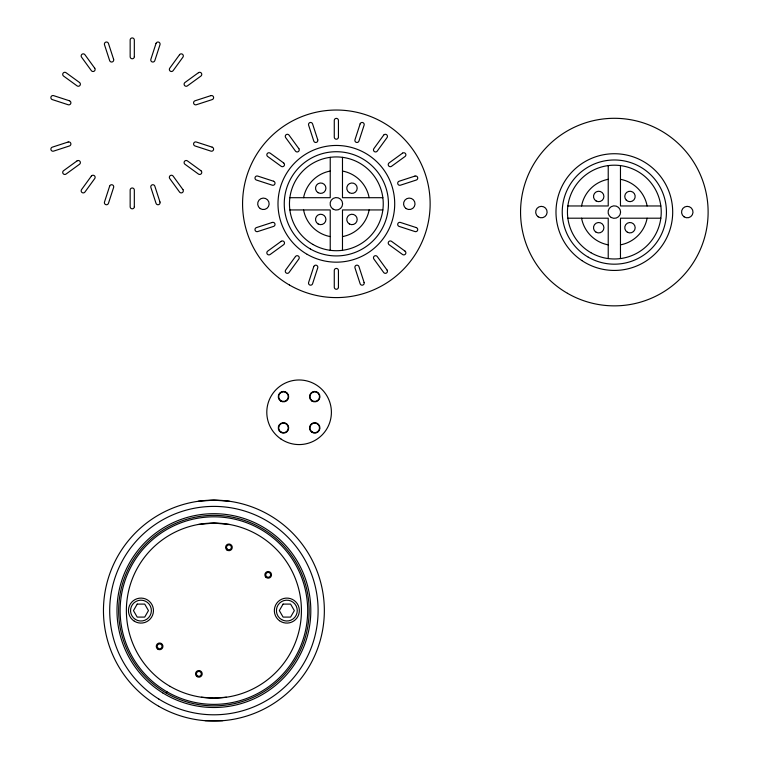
<?xml version="1.0" encoding="UTF-8"?>
<svg xmlns="http://www.w3.org/2000/svg" width="759" height="759" viewBox="0 0 759 759"><rect width="100%" height="100%" fill="white"/><g stroke="black" fill="none" stroke-linecap="round" stroke-linejoin="round"><path stroke-width="1.14" d="M303.591 197.701L303.657 197.312A33.349 33.349 0 0 1 329.852 171.117L330.231 171.05M581.574 205.964L581.641 205.575A33.349 33.349 0 0 1 607.836 179.38L608.225 179.314M369.121 209.939L368.703 211.894A33.349 33.349 0 0 1 344.434 236.172L342.48 236.58M647.104 218.203L646.687 220.157A33.349 33.349 0 0 1 622.418 244.436L620.464 244.844M198.27 524.497L213.905 523.065L229.531 524.497M198.27 501.272L213.905 500.143L229.531 501.272M226.4 697.217L213.905 698.128L201.401 697.217M222.757 720.661L205.044 720.661M289.872 197.701L330.231 197.701L330.231 157.331M382.849 197.701L342.48 197.701L342.48 157.331M567.855 205.964L608.225 205.964L608.225 165.595M660.833 205.964L620.464 205.964L620.464 165.595M289.872 209.939L330.231 209.939L330.231 250.309M382.849 209.939L342.48 209.939L342.48 250.309M567.855 218.203L608.225 218.203L608.225 258.572M660.833 218.203L620.464 218.203L620.464 258.572M620.464 179.314L620.843 179.38A33.349 33.349 0 0 1 647.048 205.575L647.104 205.964M342.48 171.05L342.859 171.117A33.349 33.349 0 0 1 369.064 197.312L369.121 197.701M608.225 244.834L606.261 244.426A33.349 33.349 0 0 1 581.992 220.157L581.584 218.203M330.231 236.571L328.277 236.172A33.349 33.349 0 0 1 304.008 211.903L303.6 209.939M109.647 186.164L104.495 202.017A2.087 2.087 0 0 0 105.833 204.645A2.087 2.087 0 0 0 108.461 203.308L113.613 187.445A2.087 2.087 0 0 0 112.275 184.826A2.087 2.087 0 0 0 109.647 186.164M156.022 43.453L150.87 59.306A2.087 2.087 0 0 0 152.208 61.934A2.087 2.087 0 0 0 154.827 60.597L159.978 44.743A2.087 2.087 0 0 0 158.64 42.115A2.087 2.087 0 0 0 156.022 43.453M313.771 266.599L308.619 282.452A2.087 2.087 0 0 0 309.957 285.08A2.087 2.087 0 0 0 312.575 283.743L317.727 267.889A2.087 2.087 0 0 0 316.389 265.261A2.087 2.087 0 0 0 313.771 266.599M360.136 123.897L354.984 139.751A2.087 2.087 0 0 0 356.322 142.379A2.087 2.087 0 0 0 358.95 141.041L364.102 125.178A2.087 2.087 0 0 0 362.764 122.56A2.087 2.087 0 0 0 360.136 123.897M137.208 604.098L133.461 610.597L137.208 617.095L144.713 617.095L148.46 610.597L144.713 604.098L137.208 604.098M283.088 604.098L279.34 610.597L283.088 617.095L290.593 617.095L294.34 610.597L290.593 604.098L283.088 604.098M91.355 176.107L81.555 189.598A2.087 2.087 0 0 0 82.019 192.501A2.087 2.087 0 0 0 84.932 192.046L94.733 178.555A2.087 2.087 0 0 0 94.268 175.642A2.087 2.087 0 0 0 91.355 176.107M179.551 54.714L169.75 68.206A2.087 2.087 0 0 0 170.215 71.109A2.087 2.087 0 0 0 173.128 70.653L182.928 57.162A2.087 2.087 0 0 0 182.464 54.25A2.087 2.087 0 0 0 179.551 54.714M295.469 256.542L285.669 270.033A2.087 2.087 0 0 0 286.134 272.946A2.087 2.087 0 0 0 289.046 272.481L298.847 258.999A2.087 2.087 0 0 0 298.382 256.087A2.087 2.087 0 0 0 295.469 256.542M383.665 135.149L373.864 148.641A2.087 2.087 0 0 0 374.329 151.553A2.087 2.087 0 0 0 377.242 151.088L387.043 137.607A2.087 2.087 0 0 0 386.578 134.694A2.087 2.087 0 0 0 383.665 135.149M77.067 160.889L63.576 170.69A2.087 2.087 0 0 0 63.111 173.602A2.087 2.087 0 0 0 66.024 174.067L79.515 164.267A2.087 2.087 0 0 0 79.97 161.354A2.087 2.087 0 0 0 77.067 160.889M198.46 72.693L184.968 82.494A2.087 2.087 0 0 0 184.503 85.406A2.087 2.087 0 0 0 187.416 85.871L200.907 76.071A2.087 2.087 0 0 0 201.363 73.158A2.087 2.087 0 0 0 198.46 72.693M281.181 241.334L267.69 251.134A2.087 2.087 0 0 0 267.234 254.037A2.087 2.087 0 0 0 270.138 254.502L283.629 244.702A2.087 2.087 0 0 0 284.094 241.789A2.087 2.087 0 0 0 281.181 241.334M402.574 153.138L389.082 162.929A2.087 2.087 0 0 0 388.627 165.841A2.087 2.087 0 0 0 391.53 166.306L405.021 156.506A2.087 2.087 0 0 0 405.486 153.593A2.087 2.087 0 0 0 402.574 153.138M68.168 142.009L52.314 147.161A2.087 2.087 0 0 0 50.976 149.779A2.087 2.087 0 0 0 53.604 151.117L69.458 145.965A2.087 2.087 0 0 0 70.796 143.347A2.087 2.087 0 0 0 68.168 142.009M210.879 95.634L195.025 100.786A2.087 2.087 0 0 0 193.687 103.414A2.087 2.087 0 0 0 196.306 104.751L212.169 99.6A2.087 2.087 0 0 0 213.507 96.972A2.087 2.087 0 0 0 210.879 95.634M272.291 222.444L256.428 227.596A2.087 2.087 0 0 0 255.09 230.224A2.087 2.087 0 0 0 257.718 231.561L273.572 226.41A2.087 2.087 0 0 0 274.91 223.782A2.087 2.087 0 0 0 272.291 222.444M414.993 176.079L399.139 181.23A2.087 2.087 0 0 0 397.801 183.858A2.087 2.087 0 0 0 400.429 185.196L416.283 180.044A2.087 2.087 0 0 0 417.621 177.416A2.087 2.087 0 0 0 414.993 176.079M69.458 100.786L53.604 95.634A2.087 2.087 0 0 0 50.976 96.972A2.087 2.087 0 0 0 52.314 99.6L68.168 104.751A2.087 2.087 0 0 0 70.796 103.414A2.087 2.087 0 0 0 69.458 100.786M212.169 147.161L196.306 142.009A2.087 2.087 0 0 0 193.687 143.347A2.087 2.087 0 0 0 195.025 145.965L210.879 151.117A2.087 2.087 0 0 0 213.507 149.779A2.087 2.087 0 0 0 212.169 147.161M273.572 181.23L257.718 176.079A2.087 2.087 0 0 0 255.09 177.416A2.087 2.087 0 0 0 256.428 180.044L272.291 185.196A2.087 2.087 0 0 0 274.91 183.858A2.087 2.087 0 0 0 273.572 181.23M416.283 227.596L400.429 222.444A2.087 2.087 0 0 0 397.801 223.782A2.087 2.087 0 0 0 399.139 226.41L414.993 231.561A2.087 2.087 0 0 0 417.621 230.224A2.087 2.087 0 0 0 416.283 227.596M283.629 162.929L270.138 153.138A2.087 2.087 0 0 0 267.234 153.593A2.087 2.087 0 0 0 267.69 156.506L281.181 166.306A2.087 2.087 0 0 0 284.094 165.841A2.087 2.087 0 0 0 283.629 162.929M405.021 251.134L391.53 241.334A2.087 2.087 0 0 0 388.627 241.789A2.087 2.087 0 0 0 389.082 244.702L402.574 254.502A2.087 2.087 0 0 0 405.486 254.037A2.087 2.087 0 0 0 405.021 251.134M79.515 82.494L66.024 72.693A2.087 2.087 0 0 0 63.111 73.158A2.087 2.087 0 0 0 63.576 76.071L77.067 85.871A2.087 2.087 0 0 0 79.97 85.406A2.087 2.087 0 0 0 79.515 82.494M200.907 170.69L187.416 160.889A2.087 2.087 0 0 0 184.503 161.354A2.087 2.087 0 0 0 184.968 164.267L198.46 174.067A2.087 2.087 0 0 0 201.363 173.602A2.087 2.087 0 0 0 200.907 170.69M298.847 148.641L289.046 135.149A2.087 2.087 0 0 0 286.134 134.694A2.087 2.087 0 0 0 285.669 137.607L295.469 151.088A2.087 2.087 0 0 0 298.382 151.553A2.087 2.087 0 0 0 298.847 148.641M387.043 270.033L377.242 256.542A2.087 2.087 0 0 0 374.329 256.087A2.087 2.087 0 0 0 373.864 258.999L383.665 272.481A2.087 2.087 0 0 0 386.578 272.946A2.087 2.087 0 0 0 387.043 270.033M94.733 68.206L84.932 54.714A2.087 2.087 0 0 0 82.019 54.25A2.087 2.087 0 0 0 81.555 57.162L91.355 70.653A2.087 2.087 0 0 0 94.268 71.109A2.087 2.087 0 0 0 94.733 68.206M182.928 189.598L173.128 176.107A2.087 2.087 0 0 0 170.215 175.642A2.087 2.087 0 0 0 169.75 178.555L179.551 192.046A2.087 2.087 0 0 0 182.464 192.501A2.087 2.087 0 0 0 182.928 189.598M317.727 139.751L312.575 123.897A2.087 2.087 0 0 0 309.957 122.56A2.087 2.087 0 0 0 308.619 125.178L313.771 141.041A2.087 2.087 0 0 0 316.389 142.379A2.087 2.087 0 0 0 317.727 139.751M364.102 282.452L358.95 266.599A2.087 2.087 0 0 0 356.322 265.261A2.087 2.087 0 0 0 354.984 267.889L360.136 283.743A2.087 2.087 0 0 0 362.764 285.08A2.087 2.087 0 0 0 364.102 282.452M113.613 59.306L108.461 43.453A2.087 2.087 0 0 0 105.833 42.115A2.087 2.087 0 0 0 104.495 44.743L109.647 60.597A2.087 2.087 0 0 0 112.275 61.934A2.087 2.087 0 0 0 113.613 59.306M159.978 202.017L154.827 186.164A2.087 2.087 0 0 0 152.208 184.826A2.087 2.087 0 0 0 150.87 187.445L156.022 203.308A2.087 2.087 0 0 0 158.64 204.645A2.087 2.087 0 0 0 159.978 202.017M338.438 137.132L338.438 120.453A2.087 2.087 0 0 0 336.36 118.376A2.087 2.087 0 0 0 334.273 120.453L334.273 137.132A2.087 2.087 0 0 0 336.36 139.21A2.087 2.087 0 0 0 338.438 137.132M338.438 287.177L338.438 270.508A2.087 2.087 0 0 0 336.36 268.42A2.087 2.087 0 0 0 334.273 270.508L334.273 287.177A2.087 2.087 0 0 0 336.36 289.264A2.087 2.087 0 0 0 338.438 287.177M134.324 56.688L134.324 40.018A2.087 2.087 0 0 0 132.237 37.931A2.087 2.087 0 0 0 130.159 40.018L130.159 56.688A2.087 2.087 0 0 0 132.237 58.775A2.087 2.087 0 0 0 134.324 56.688M134.324 206.742L134.324 190.073A2.087 2.087 0 0 0 132.237 187.985A2.087 2.087 0 0 0 130.159 190.073L130.159 206.742A2.087 2.087 0 0 0 132.237 208.82A2.087 2.087 0 0 0 134.324 206.742M260.214 208.573A5.73 5.73 0 0 0 269.132 204.209A5.73 5.73 0 0 0 260.897 198.668A5.73 5.73 0 0 0 260.214 208.573M289.464 285.033A93.784 93.784 0 0 0 430.135 203.82A93.784 93.784 0 0 0 289.464 122.597A93.784 93.784 0 0 0 289.464 285.033M349.377 192.701A5.209 5.209 0 0 0 357.195 188.185A5.209 5.209 0 0 0 349.377 183.678A5.209 5.209 0 0 0 349.377 192.701M312.907 244.426A46.887 46.887 0 0 0 383.248 203.82A46.887 46.887 0 0 0 312.907 163.213A46.887 46.887 0 0 0 312.907 244.426M310.308 248.943A52.096 52.096 0 0 0 388.456 203.82A52.096 52.096 0 0 0 310.308 158.697A52.096 52.096 0 0 0 310.308 248.943M406.103 208.573A5.73 5.73 0 0 0 415.012 204.209A5.73 5.73 0 0 0 406.777 198.668A5.73 5.73 0 0 0 406.103 208.573M307.177 254.35A58.348 58.348 0 0 0 394.708 203.82A58.348 58.348 0 0 0 307.177 153.28A58.348 58.348 0 0 0 307.177 254.35M333.229 209.228A6.252 6.252 0 0 0 342.613 203.82A6.252 6.252 0 0 0 333.229 198.403A6.252 6.252 0 0 0 333.229 209.228M318.125 223.962A5.209 5.209 0 0 0 325.934 219.446A5.209 5.209 0 0 0 318.125 214.939A5.209 5.209 0 0 0 318.125 223.962M318.125 192.701A5.209 5.209 0 0 0 325.934 188.185A5.209 5.209 0 0 0 318.125 183.678A5.209 5.209 0 0 0 318.125 192.701M349.377 223.962A5.209 5.209 0 0 0 357.195 219.446A5.209 5.209 0 0 0 349.377 214.939A5.209 5.209 0 0 0 349.377 223.962M170.139 686.402A87.532 87.532 0 0 0 301.427 610.597A87.532 87.532 0 0 0 170.139 534.791A87.532 87.532 0 0 0 170.139 686.402M158.678 706.25A110.453 110.453 0 0 0 324.349 610.597A110.453 110.453 0 0 0 158.678 514.944A110.453 110.453 0 0 0 158.678 706.25M166.278 693.081A95.236 95.236 0 0 0 309.141 610.597A95.236 95.236 0 0 0 166.278 528.122A95.236 95.236 0 0 0 166.278 693.081M135.425 619.42A10.417 10.417 0 0 0 151.373 610.986A10.417 10.417 0 0 0 136.089 601.384A10.417 10.417 0 0 0 135.425 619.42M167.008 691.81A93.784 93.784 0 0 0 307.68 610.597A93.784 93.784 0 0 0 167.008 529.384A93.784 93.784 0 0 0 167.008 691.81M158.878 699.086A104.201 104.201 0 0 0 318.049 614.003A104.201 104.201 0 0 0 164.779 518.701A104.201 104.201 0 0 0 158.878 699.086M162.73 692.891A96.905 96.905 0 0 0 310.754 613.765A96.905 96.905 0 0 0 168.223 525.133A96.905 96.905 0 0 0 162.73 692.891M227.33 549.184A2.438 2.438 0 0 0 231.324 547.808A2.438 2.438 0 0 0 228.136 545.038A2.438 2.438 0 0 0 227.33 549.184M279.492 620.71A12.505 12.505 0 0 0 299.274 611.906A12.505 12.505 0 0 0 281.76 599.174A12.505 12.505 0 0 0 279.492 620.71M134.315 621.185A12.505 12.505 0 0 0 153.451 611.061A12.505 12.505 0 0 0 135.111 599.544A12.505 12.505 0 0 0 134.315 621.185M226.742 549.858A3.33 3.33 0 0 0 232.207 547.979A3.33 3.33 0 0 0 227.852 544.194A3.33 3.33 0 0 0 226.742 549.858M157.417 648.879A3.33 3.33 0 0 0 162.881 646.991A3.33 3.33 0 0 0 158.517 643.205A3.33 3.33 0 0 0 157.417 648.879M197.264 675.69A2.438 2.438 0 0 0 201.258 674.315A2.438 2.438 0 0 0 198.071 671.544A2.438 2.438 0 0 0 197.264 675.69M196.676 676.364A3.33 3.33 0 0 0 202.141 674.485A3.33 3.33 0 0 0 197.786 670.7A3.33 3.33 0 0 0 196.676 676.364M158.005 648.195A2.438 2.438 0 0 0 161.999 646.82A2.438 2.438 0 0 0 158.811 644.049A2.438 2.438 0 0 0 158.005 648.195M266.011 577.352A3.33 3.33 0 0 0 271.466 575.474A3.33 3.33 0 0 0 267.111 571.688A3.33 3.33 0 0 0 266.011 577.352M266.599 576.679A2.438 2.438 0 0 0 270.593 575.303A2.438 2.438 0 0 0 267.405 572.533A2.438 2.438 0 0 0 266.599 576.679M281.627 619.619A10.417 10.417 0 0 0 297.262 610.597A10.417 10.417 0 0 0 281.627 601.574A10.417 10.417 0 0 0 281.627 619.619M596.109 200.964A5.209 5.209 0 0 0 603.917 196.448A5.209 5.209 0 0 0 596.109 191.942A5.209 5.209 0 0 0 596.109 200.964M626.289 200.139A5.209 5.209 0 0 0 635.008 197.795A5.209 5.209 0 0 0 628.623 191.42A5.209 5.209 0 0 0 626.289 200.139M590.891 252.69A46.887 46.887 0 0 0 661.231 212.084A46.887 46.887 0 0 0 590.891 171.477A46.887 46.887 0 0 0 590.891 252.69M611.213 217.491A6.252 6.252 0 0 0 620.596 212.084A6.252 6.252 0 0 0 611.213 206.666A6.252 6.252 0 0 0 611.213 217.491M581.925 260.603A58.348 58.348 0 0 0 672.569 215.898A58.348 58.348 0 0 0 588.529 159.751A58.348 58.348 0 0 0 581.925 260.603M588.291 257.197A52.096 52.096 0 0 0 666.44 212.084A52.096 52.096 0 0 0 588.291 166.961A52.096 52.096 0 0 0 588.291 257.197M596.109 232.226A5.209 5.209 0 0 0 603.917 227.709A5.209 5.209 0 0 0 596.109 223.203A5.209 5.209 0 0 0 596.109 232.226M627.37 232.226A5.209 5.209 0 0 0 635.179 227.709A5.209 5.209 0 0 0 627.37 223.203A5.209 5.209 0 0 0 627.37 232.226M567.447 293.297A93.784 93.784 0 0 0 708.119 212.084A93.784 93.784 0 0 0 567.447 130.861A93.784 93.784 0 0 0 567.447 293.297M538.207 216.837A5.73 5.73 0 0 0 547.116 212.473A5.73 5.73 0 0 0 538.881 206.932A5.73 5.73 0 0 0 538.207 216.837M684.087 216.837A5.73 5.73 0 0 0 692.995 212.473A5.73 5.73 0 0 0 684.76 206.932A5.73 5.73 0 0 0 684.087 216.837M281.153 439.138A32.305 32.305 0 0 0 331.332 414.386A32.305 32.305 0 0 0 284.815 383.304A32.305 32.305 0 0 0 281.153 439.138M311.74 432.175A5.209 5.209 0 0 0 319.918 428.361A5.209 5.209 0 0 0 312.528 423.18A5.209 5.209 0 0 0 311.74 432.175M311.987 431.833A4.791 4.791 0 0 0 319.511 428.323A4.791 4.791 0 0 0 312.708 423.56A4.791 4.791 0 0 0 311.987 431.833M280.868 432.421A5.209 5.209 0 0 0 288.686 427.905A5.209 5.209 0 0 0 280.868 423.399A5.209 5.209 0 0 0 280.868 432.421M311.74 400.913A5.209 5.209 0 0 0 319.918 397.099A5.209 5.209 0 0 0 312.528 391.929A5.209 5.209 0 0 0 311.74 400.913M280.488 400.913A5.209 5.209 0 0 0 288.667 397.099A5.209 5.209 0 0 0 281.266 391.929A5.209 5.209 0 0 0 280.488 400.913M311.987 400.572A4.791 4.791 0 0 0 319.511 397.061A4.791 4.791 0 0 0 312.708 392.299A4.791 4.791 0 0 0 311.987 400.572M280.726 400.572A4.791 4.791 0 0 0 288.249 397.061A4.791 4.791 0 0 0 281.447 392.299A4.791 4.791 0 0 0 280.726 400.572M281.077 432.061A4.791 4.791 0 0 0 288.268 427.905A4.791 4.791 0 0 0 281.077 423.759A4.791 4.791 0 0 0 281.077 432.061"/></g></svg>
